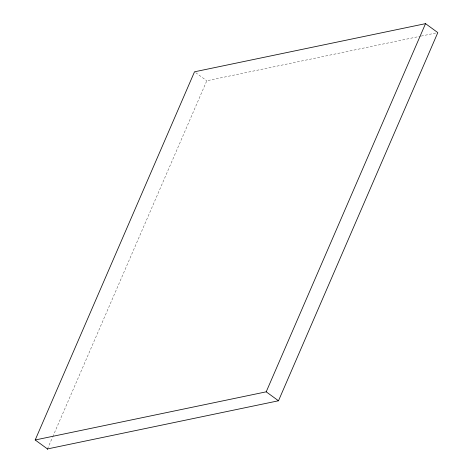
<?xml version="1.0" encoding="UTF-8"?>
<svg xmlns="http://www.w3.org/2000/svg" width="473" height="473" viewBox="0 0 473 473"><rect width="100%" height="100%" fill="white"/><g stroke="black" fill="none" stroke-linecap="round" stroke-linejoin="round"><path stroke-width="0.35" stroke-dasharray="2.37 1.77" d="M47.471 448.942L52.456 437.413M52.751 436.733L206.79 80.765L420.479 36.22M421.201 36.066L437.087 32.755M195.686 72.665L206.79 80.765"/><path stroke-width="0.71" d="M35.191 439.985L194.515 71.807L425.529 23.65L437.809 32.607L278.485 400.779L47.471 448.942L35.191 439.985L266.21 391.827L278.485 400.779M47.294 449.35L47.471 448.942M266.21 391.827L425.529 23.65"/></g></svg>
